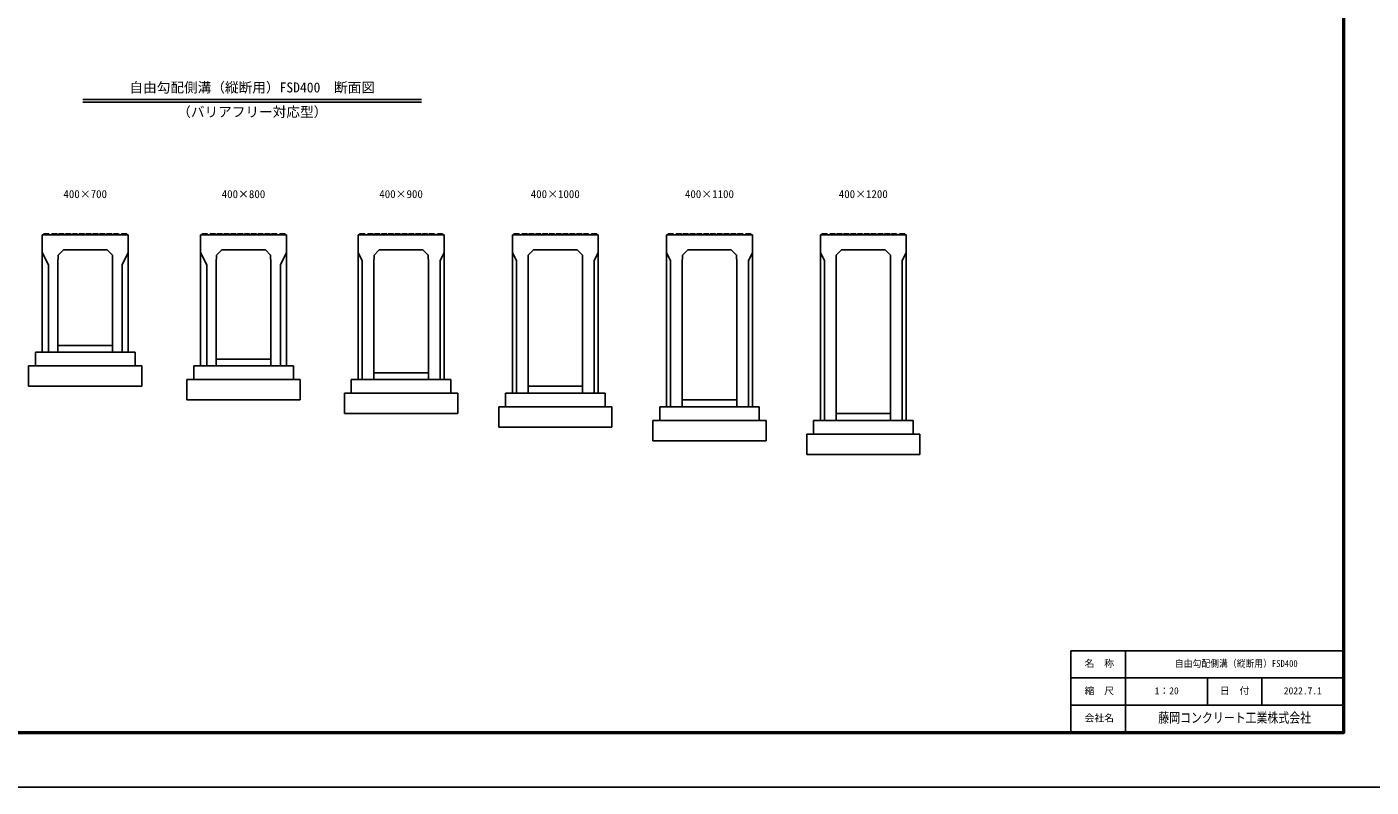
# Model space of a CAD drawing. Units: millimetres, scale not verified. Extents: x -16800 to 16800, y -5940 to 5940.
# Drawn here: x -10052 to -200, y -5940 to -367 of the extents above; entities that cross this region are included whole.
import ezdxf
from ezdxf.enums import TextEntityAlignment as Align

# ---------------------------------------------------------------- set-up
doc = ezdxf.new("R2010")
doc.units = ezdxf.units.MM
doc.header["$LTSCALE"] = 20
for name, color, linetype, lineweight in [('0-1_Defpoints', 5, 'Continuous', 25), ('0-2_HATCH', 6, 'Continuous', 25), ('0-5_OUTLINE', 3, 'Continuous', 25), ('0-6_TXT', 7, 'Continuous', 25), ('0-7_WAKU', 3, 'Continuous', 25), ('0-8_WAKU-LINE', 7, 'Continuous', 25)]:
    doc.layers.add(name, color=color, linetype=linetype, lineweight=lineweight)
doc.layers.add('0-9_WAKU-TXT', color=7, linetype='Continuous')
doc.styles.add('ＭＳ ゴシック', font='')
doc.styles.get('ＭＳ ゴシック').set_extended_font_data('MS Gothic')

msp = doc.modelspace()

# ---------------------------------------------------------------- linework, layer by layer
at = {"layer": '0-1_Defpoints'}
msp.add_lwpolyline([(-16800, -5940), (0, -5940), (0, 5940), (-16800, 5940)], close=True, dxfattribs=at)
at = {"layer": '0-2_HATCH'}
for p, q in [((-9927.94, -1885.63), (-9928.94, -1892.13)), ((-9927.94, -1885.63), (-9889.94, -1885.63)), ((-9889.94, -1885.63), (-9888.94, -1892.13)), ((-9867.94, -1885.63), (-9868.94, -1892.13)), ((-9867.94, -1885.63), (-9829.94, -1885.63)), ((-9829.94, -1885.63), (-9828.94, -1892.13)), ((-9817.94, -1885.63), (-9818.94, -1892.13)), ((-9817.94, -1885.63), (-9779.94, -1885.63)), ((-9779.94, -1885.63), (-9778.94, -1892.13)), ((-9767.94, -1885.63), (-9768.94, -1892.13)), ((-9767.94, -1885.63), (-9729.94, -1885.63)), ((-9729.94, -1885.63), (-9728.94, -1892.13)), ((-9717.94, -1885.63), (-9718.94, -1892.13)), ((-9717.94, -1885.63), (-9679.94, -1885.63)), ((-9679.94, -1885.63), (-9678.94, -1892.13)), ((-9667.94, -1885.63), (-9668.94, -1892.13)), ((-9667.94, -1885.63), (-9629.94, -1885.63)), ((-9629.94, -1885.63), (-9628.94, -1892.13)), ((-9617.94, -1885.63), (-9618.94, -1892.13)), ((-9579.94, -1885.63), (-9617.94, -1885.63)), ((-9579.94, -1885.63), (-9578.94, -1892.13)), ((-9567.94, -1885.63), (-9568.94, -1892.13)), ((-9529.94, -1885.63), (-9567.94, -1885.63)), ((-9529.94, -1885.63), (-9528.94, -1892.13)), ((-9517.94, -1885.63), (-9518.94, -1892.13)), ((-9479.94, -1885.63), (-9517.94, -1885.63)), ((-9479.94, -1885.63), (-9478.94, -1892.13)), ((-9467.94, -1885.63), (-9468.94, -1892.13)), ((-9429.94, -1885.63), (-9467.94, -1885.63)), ((-9429.94, -1885.63), (-9428.94, -1892.13)), ((-9417.94, -1885.63), (-9418.94, -1892.13)), ((-9379.94, -1885.63), (-9417.94, -1885.63)), ((-9379.94, -1885.63), (-9378.94, -1892.13)), ((-9357.94, -1885.63), (-9358.94, -1892.13)), ((-9319.94, -1885.63), (-9357.94, -1885.63)), ((-9319.94, -1885.63), (-9318.94, -1892.13)), ((-8767.94, -1885.63), (-8768.94, -1892.13)), ((-8767.94, -1885.63), (-8729.94, -1885.63)), ((-8729.94, -1885.63), (-8728.94, -1892.13)), ((-8707.94, -1885.63), (-8708.94, -1892.13)), ((-8707.94, -1885.63), (-8669.94, -1885.63)), ((-8669.94, -1885.63), (-8668.94, -1892.13)), ((-8657.94, -1885.63), (-8658.94, -1892.13)), ((-8657.94, -1885.63), (-8619.94, -1885.63)), ((-8619.94, -1885.63), (-8618.94, -1892.13)), ((-8607.94, -1885.63), (-8608.94, -1892.13)), ((-8607.94, -1885.63), (-8569.94, -1885.63)), ((-8569.94, -1885.63), (-8568.94, -1892.13)), ((-8557.94, -1885.63), (-8558.94, -1892.13)), ((-8557.94, -1885.63), (-8519.94, -1885.63)), ((-8519.94, -1885.63), (-8518.94, -1892.13)), ((-8507.94, -1885.63), (-8508.94, -1892.13)), ((-8507.94, -1885.63), (-8469.94, -1885.63)), ((-8469.94, -1885.63), (-8468.94, -1892.13)), ((-8457.94, -1885.63), (-8458.94, -1892.13)), ((-8419.94, -1885.63), (-8457.94, -1885.63)), ((-8419.94, -1885.63), (-8418.94, -1892.13)), ((-8407.94, -1885.63), (-8408.94, -1892.13)), ((-8369.94, -1885.63), (-8407.94, -1885.63)), ((-8369.94, -1885.63), (-8368.94, -1892.13)), ((-8357.94, -1885.63), (-8358.94, -1892.13)), ((-8319.94, -1885.63), (-8357.94, -1885.63)), ((-8319.94, -1885.63), (-8318.94, -1892.13)), ((-8307.94, -1885.63), (-8308.94, -1892.13)), ((-8269.94, -1885.63), (-8307.94, -1885.63)), ((-8269.94, -1885.63), (-8268.94, -1892.13)), ((-8257.94, -1885.63), (-8258.94, -1892.13)), ((-8219.94, -1885.63), (-8257.94, -1885.63)), ((-8219.94, -1885.63), (-8218.94, -1892.13)), ((-8197.94, -1885.63), (-8198.94, -1892.13)), ((-8159.94, -1885.63), (-8197.94, -1885.63)), ((-8159.94, -1885.63), (-8158.94, -1892.13)), ((-7612.94, -1885.63), (-7613.94, -1892.13)), ((-7612.94, -1885.63), (-7574.94, -1885.63)), ((-7574.94, -1885.63), (-7573.94, -1892.13)), ((-7552.94, -1885.63), (-7553.94, -1892.13)), ((-7552.94, -1885.63), (-7514.94, -1885.63)), ((-7514.94, -1885.63), (-7513.94, -1892.13)), ((-7502.94, -1885.63), (-7503.94, -1892.13)), ((-7502.94, -1885.63), (-7464.94, -1885.63)), ((-7464.94, -1885.63), (-7463.94, -1892.13)), ((-7452.94, -1885.63), (-7453.94, -1892.13)), ((-7452.94, -1885.63), (-7414.94, -1885.63)), ((-7414.94, -1885.63), (-7413.94, -1892.13)), ((-7402.94, -1885.63), (-7403.94, -1892.13)), ((-7402.94, -1885.63), (-7364.94, -1885.63)), ((-7364.94, -1885.63), (-7363.94, -1892.13)), ((-7352.94, -1885.63), (-7353.94, -1892.13)), ((-7352.94, -1885.63), (-7314.94, -1885.63)), ((-7314.94, -1885.63), (-7313.94, -1892.13)), ((-7302.94, -1885.63), (-7303.94, -1892.13)), ((-7264.94, -1885.63), (-7302.94, -1885.63)), ((-7264.94, -1885.63), (-7263.94, -1892.13)), ((-7252.94, -1885.63), (-7253.94, -1892.13)), ((-7214.94, -1885.63), (-7252.94, -1885.63)), ((-7214.94, -1885.63), (-7213.94, -1892.13)), ((-7202.94, -1885.63), (-7203.94, -1892.13)), ((-7164.94, -1885.63), (-7202.94, -1885.63)), ((-7164.94, -1885.63), (-7163.94, -1892.13)), ((-7152.94, -1885.63), (-7153.94, -1892.13)), ((-7114.94, -1885.63), (-7152.94, -1885.63)), ((-7114.94, -1885.63), (-7113.94, -1892.13)), ((-7102.94, -1885.63), (-7103.94, -1892.13)), ((-7064.94, -1885.63), (-7102.94, -1885.63)), ((-7064.94, -1885.63), (-7063.94, -1892.13)), ((-7042.94, -1885.63), (-7043.94, -1892.13)), ((-7004.94, -1885.63), (-7042.94, -1885.63)), ((-7004.94, -1885.63), (-7003.94, -1892.13)), ((-6482.94, -1885.63), (-6483.94, -1892.13)), ((-6482.94, -1885.63), (-6444.94, -1885.63)), ((-6444.94, -1885.63), (-6443.94, -1892.13)), ((-6422.94, -1885.63), (-6423.94, -1892.13)), ((-6422.94, -1885.63), (-6384.94, -1885.63)), ((-6384.94, -1885.63), (-6383.94, -1892.13)), ((-6372.94, -1885.63), (-6373.94, -1892.13)), ((-6372.94, -1885.63), (-6334.94, -1885.63)), ((-6334.94, -1885.63), (-6333.94, -1892.13)), ((-6322.94, -1885.63), (-6323.94, -1892.13)), ((-6322.94, -1885.63), (-6284.94, -1885.63)), ((-6284.94, -1885.63), (-6283.94, -1892.13)), ((-6272.94, -1885.63), (-6273.94, -1892.13)), ((-6272.94, -1885.63), (-6234.94, -1885.63)), ((-6234.94, -1885.63), (-6233.94, -1892.13)), ((-6222.94, -1885.63), (-6223.94, -1892.13)), ((-6222.94, -1885.63), (-6184.94, -1885.63)), ((-6184.94, -1885.63), (-6183.94, -1892.13)), ((-6172.94, -1885.63), (-6173.94, -1892.13)), ((-6134.94, -1885.63), (-6172.94, -1885.63)), ((-6134.94, -1885.63), (-6133.94, -1892.13)), ((-6122.94, -1885.63), (-6123.94, -1892.13)), ((-6084.94, -1885.63), (-6122.94, -1885.63)), ((-6084.94, -1885.63), (-6083.94, -1892.13)), ((-6072.94, -1885.63), (-6073.94, -1892.13)), ((-6034.94, -1885.63), (-6072.94, -1885.63)), ((-6034.94, -1885.63), (-6033.94, -1892.13)), ((-6022.94, -1885.63), (-6023.94, -1892.13)), ((-5984.94, -1885.63), (-6022.94, -1885.63)), ((-5984.94, -1885.63), (-5983.94, -1892.13)), ((-5972.94, -1885.63), (-5973.94, -1892.13)), ((-5934.94, -1885.63), (-5972.94, -1885.63)), ((-5934.94, -1885.63), (-5933.94, -1892.13)), ((-5912.94, -1885.63), (-5913.94, -1892.13)), ((-5874.94, -1885.63), (-5912.94, -1885.63)), ((-5874.94, -1885.63), (-5873.94, -1892.13)), ((-5352.94, -1885.63), (-5353.94, -1892.13)), ((-5352.94, -1885.63), (-5314.94, -1885.63)), ((-5314.94, -1885.63), (-5313.94, -1892.13)), ((-5292.94, -1885.63), (-5293.94, -1892.13)), ((-5292.94, -1885.63), (-5254.94, -1885.63)), ((-5254.94, -1885.63), (-5253.94, -1892.13)), ((-5242.94, -1885.63), (-5243.94, -1892.13)), ((-5242.94, -1885.63), (-5204.94, -1885.63)), ((-5204.94, -1885.63), (-5203.94, -1892.13)), ((-5192.94, -1885.63), (-5193.94, -1892.13)), ((-5192.94, -1885.63), (-5154.94, -1885.63)), ((-5154.94, -1885.63), (-5153.94, -1892.13)), ((-5142.94, -1885.63), (-5143.94, -1892.13)), ((-5142.94, -1885.63), (-5104.94, -1885.63)), ((-5104.94, -1885.63), (-5103.94, -1892.13)), ((-5092.94, -1885.63), (-5093.94, -1892.13)), ((-5092.94, -1885.63), (-5054.94, -1885.63)), ((-5054.94, -1885.63), (-5053.94, -1892.13)), ((-5042.94, -1885.63), (-5043.94, -1892.13)), ((-5004.94, -1885.63), (-5042.94, -1885.63)), ((-5004.94, -1885.63), (-5003.94, -1892.13)), ((-4992.94, -1885.63), (-4993.94, -1892.13)), ((-4954.94, -1885.63), (-4992.94, -1885.63)), ((-4954.94, -1885.63), (-4953.94, -1892.13)), ((-4942.94, -1885.63), (-4943.94, -1892.13)), ((-4904.94, -1885.63), (-4942.94, -1885.63)), ((-4904.94, -1885.63), (-4903.94, -1892.13)), ((-4892.94, -1885.63), (-4893.94, -1892.13)), ((-4854.94, -1885.63), (-4892.94, -1885.63)), ((-4854.94, -1885.63), (-4853.94, -1892.13)), ((-4842.94, -1885.63), (-4843.94, -1892.13)), ((-4804.94, -1885.63), (-4842.94, -1885.63)), ((-4804.94, -1885.63), (-4803.94, -1892.13)), ((-4782.94, -1885.63), (-4783.94, -1892.13)), ((-4744.94, -1885.63), (-4782.94, -1885.63)), ((-4744.94, -1885.63), (-4743.94, -1892.13)), ((-4225.44, -1885.63), (-4226.44, -1892.13)), ((-4225.44, -1885.63), (-4187.44, -1885.63)), ((-4187.44, -1885.63), (-4186.44, -1892.13)), ((-4165.44, -1885.63), (-4166.44, -1892.13)), ((-4165.44, -1885.63), (-4127.44, -1885.63)), ((-4127.44, -1885.63), (-4126.44, -1892.13)), ((-4115.44, -1885.63), (-4116.44, -1892.13)), ((-4115.44, -1885.63), (-4077.44, -1885.63)), ((-4077.44, -1885.63), (-4076.44, -1892.13)), ((-4065.44, -1885.63), (-4066.44, -1892.13)), ((-4065.44, -1885.63), (-4027.44, -1885.63)), ((-4027.44, -1885.63), (-4026.44, -1892.13)), ((-4015.44, -1885.63), (-4016.44, -1892.13)), ((-4015.44, -1885.63), (-3977.44, -1885.63)), ((-3977.44, -1885.63), (-3976.44, -1892.13)), ((-3965.44, -1885.63), (-3966.44, -1892.13)), ((-3965.44, -1885.63), (-3927.44, -1885.63)), ((-3927.44, -1885.63), (-3926.44, -1892.13)), ((-3915.44, -1885.63), (-3916.44, -1892.13)), ((-3877.44, -1885.63), (-3915.44, -1885.63)), ((-3877.44, -1885.63), (-3876.44, -1892.13)), ((-3865.44, -1885.63), (-3866.44, -1892.13)), ((-3827.44, -1885.63), (-3865.44, -1885.63)), ((-3827.44, -1885.63), (-3826.44, -1892.13)), ((-3815.44, -1885.63), (-3816.44, -1892.13)), ((-3777.44, -1885.63), (-3815.44, -1885.63)), ((-3777.44, -1885.63), (-3776.44, -1892.13)), ((-3765.44, -1885.63), (-3766.44, -1892.13)), ((-3727.44, -1885.63), (-3765.44, -1885.63)), ((-3727.44, -1885.63), (-3726.44, -1892.13)), ((-3715.44, -1885.63), (-3716.44, -1892.13)), ((-3677.44, -1885.63), (-3715.44, -1885.63)), ((-3677.44, -1885.63), (-3676.44, -1892.13)), ((-3655.44, -1885.63), (-3656.44, -1892.13)), ((-3617.44, -1885.63), (-3655.44, -1885.63)), ((-3617.44, -1885.63), (-3616.44, -1892.13))]:
    msp.add_line(p, q, dxfattribs=at)
at = {"layer": '0-5_OUTLINE'}
for p, q in [((-9938.94, -1892.13), (-9938.94, -2752.13)), ((-9308.94, -1892.13), (-9938.94, -1892.13)), ((-9308.94, -1892.13), (-9308.94, -2752.13)), ((-8778.94, -1892.13), (-8778.94, -2852.13)), ((-8148.94, -1892.13), (-8778.94, -1892.13)), ((-8148.94, -1892.13), (-8148.94, -2852.13)), ((-7623.94, -1892.13), (-7623.94, -2952.13)), ((-6993.94, -1892.13), (-7623.94, -1892.13)), ((-6993.94, -1892.13), (-6993.94, -2952.13)), ((-5863.94, -1892.13), (-6493.94, -1892.13)), ((-5863.94, -1892.13), (-5863.94, -3052.13)), ((-4733.94, -1892.13), (-5363.94, -1892.13)), ((-4236.44, -1892.13), (-4236.44, -3252.13)), ((-3606.44, -1892.13), (-4236.44, -1892.13)), ((-3606.44, -1892.13), (-3606.44, -3252.13)), ((-9822.4, -2040.59), (-9823.94, -2102.13)), ((-9783.94, -2002.13), (-9822.4, -2040.59)), ((-9308.94, -2022.13), (-9353.94, -2112.13)), ((-8778.94, -2022.13), (-8733.94, -2112.13)), ((-8662.4, -2040.59), (-8663.94, -2102.13)), ((-8623.94, -2002.13), (-8662.4, -2040.59)), ((-7507.4, -2040.59), (-7508.94, -2102.13)), ((-7468.94, -2002.13), (-7507.4, -2040.59)), ((-6377.4, -2040.59), (-6378.94, -2102.13)), ((-6338.94, -2002.13), (-6377.4, -2040.59)), ((-6338.94, -2002.13), (-6018.94, -2002.13)), ((-5863.94, -2022.13), (-5893.94, -2082.13)), ((-5247.4, -2040.59), (-5248.94, -2102.13)), ((-5208.94, -2002.13), (-5247.4, -2040.59)), ((-5208.94, -2002.13), (-4888.94, -2002.13)), ((-4733.94, -2022.13), (-4763.94, -2082.13)), ((-4119.9, -2040.59), (-4121.44, -2102.13)), ((-4081.44, -2002.13), (-4119.9, -2040.59)), ((-4081.44, -2002.13), (-3761.44, -2002.13)), ((-3761.44, -2002.13), (-3722.98, -2040.59)), ((-3722.98, -2040.59), (-3721.44, -2102.13)), ((-3606.44, -2022.13), (-3636.44, -2082.13)), ((-9823.94, -2102.13), (-9823.94, -2752.13)), ((-9353.94, -2112.13), (-9353.94, -2752.13)), ((-8733.94, -2112.13), (-8733.94, -2852.13)), ((-8663.94, -2102.13), (-8663.94, -2852.13)), ((-7508.94, -2102.13), (-7508.94, -2952.13)), ((-7108.94, -2102.13), (-7108.94, -2952.13)), ((-6378.94, -2102.13), (-6378.94, -3052.13)), ((-5978.94, -2102.13), (-5978.94, -3052.13)), ((-5893.94, -2082.13), (-5893.94, -3052.13)), ((-5248.94, -2102.13), (-5248.94, -3152.13)), ((-4763.94, -2082.13), (-4763.94, -3152.13)), ((-4121.44, -2102.13), (-4121.44, -3252.13)), ((-3721.44, -2102.13), (-3721.44, -3252.13)), ((-3636.44, -2082.13), (-3636.44, -3252.13)), ((-9988.94, -2752.13), (-9988.94, -2852.13)), ((-9988.94, -2752.13), (-9258.94, -2752.13)), ((-9938.94, -2752.13), (-9823.94, -2752.13)), ((-9823.94, -2702.13), (-9423.94, -2702.13)), ((-9423.94, -2752.13), (-9308.94, -2752.13)), ((-9258.94, -2752.13), (-9258.94, -2852.13)), ((-10038.94, -3002.13), (-10038.94, -2852.13)), ((-10038.94, -2852.13), (-9208.94, -2852.13)), ((-9208.94, -3002.13), (-9208.94, -2852.13)), ((-8828.94, -2852.13), (-8828.94, -2952.13)), ((-8828.94, -2852.13), (-8098.94, -2852.13)), ((-8778.94, -2852.13), (-8663.94, -2852.13)), ((-8663.94, -2802.13), (-8263.94, -2802.13)), ((-8263.94, -2852.13), (-8148.94, -2852.13)), ((-8098.94, -2852.13), (-8098.94, -2952.13)), ((-8878.94, -3102.13), (-8878.94, -2952.13)), ((-8878.94, -2952.13), (-8048.94, -2952.13)), ((-8048.94, -3102.13), (-8048.94, -2952.13)), ((-7673.94, -2952.13), (-7673.94, -3052.13)), ((-7673.94, -2952.13), (-6943.94, -2952.13)), ((-7623.94, -2952.13), (-7508.94, -2952.13)), ((-7508.94, -2902.13), (-7108.94, -2902.13)), ((-6993.94, -2952.13), (-7108.94, -2952.13)), ((-6943.94, -2952.13), (-6943.94, -3052.13)), ((-10038.94, -3002.13), (-9208.94, -3002.13)), ((-7723.94, -3202.13), (-7723.94, -3052.13)), ((-7723.94, -3052.13), (-6893.94, -3052.13)), ((-6893.94, -3202.13), (-6893.94, -3052.13)), ((-6543.94, -3052.13), (-6543.94, -3152.13)), ((-6543.94, -3052.13), (-5813.94, -3052.13)), ((-6378.94, -3002.13), (-5978.94, -3002.13)), ((-5863.94, -3052.13), (-5978.94, -3052.13)), ((-5813.94, -3052.13), (-5813.94, -3152.13)), ((-8878.94, -3102.13), (-8048.94, -3102.13)), ((-6593.94, -3302.13), (-6593.94, -3152.13)), ((-6593.94, -3152.13), (-5763.94, -3152.13)), ((-5763.94, -3302.13), (-5763.94, -3152.13)), ((-5413.94, -3152.13), (-5413.94, -3252.13)), ((-5413.94, -3152.13), (-4683.94, -3152.13)), ((-5248.94, -3102.13), (-4848.94, -3102.13)), ((-4683.94, -3152.13), (-4683.94, -3252.13)), ((-7723.94, -3202.13), (-6893.94, -3202.13)), ((-4121.44, -3202.13), (-3721.44, -3202.13)), ((-6593.94, -3302.13), (-5763.94, -3302.13)), ((-5463.94, -3402.13), (-5463.94, -3252.13)), ((-5463.94, -3252.13), (-4633.94, -3252.13)), ((-4633.94, -3402.13), (-4633.94, -3252.13)), ((-4286.44, -3252.13), (-4286.44, -3352.13)), ((-4286.44, -3252.13), (-3556.44, -3252.13)), ((-4236.44, -3252.13), (-4121.44, -3252.13)), ((-3606.44, -3252.13), (-3721.44, -3252.13)), ((-3556.44, -3252.13), (-3556.44, -3352.13)), ((-5463.94, -3402.13), (-4633.94, -3402.13)), ((-4336.44, -3502.13), (-4336.44, -3352.13)), ((-4336.44, -3352.13), (-3506.44, -3352.13)), ((-3506.44, -3502.13), (-3506.44, -3352.13)), ((-4336.44, -3502.13), (-3506.44, -3502.13))]:
    msp.add_line(p, q, dxfattribs=at)
for points in [[(-6493.94, -1892.13), (-6493.94, -3052.13), (-6378.94, -3052.13)], [(-5363.94, -1892.13), (-5363.94, -3152.13), (-5248.94, -3152.13)], [(-4733.94, -1892.13), (-4733.94, -3152.13), (-4848.94, -3152.13)], [(-9938.94, -2022.13), (-9893.94, -2112.13), (-9893.94, -2752.13)], [(-9783.94, -2002.13), (-9463.94, -2002.13), (-9425.48, -2040.59), (-9423.94, -2102.13), (-9423.94, -2752.13)], [(-8623.94, -2002.13), (-8303.94, -2002.13), (-8265.48, -2040.59), (-8263.94, -2102.13), (-8263.94, -2852.13)], [(-8148.94, -2022.13), (-8193.94, -2112.13), (-8193.94, -2852.13)], [(-7623.94, -2022.13), (-7593.94, -2082.13), (-7593.94, -2952.13)], [(-7468.94, -2002.13), (-7148.94, -2002.13), (-7110.48, -2040.59), (-7108.94, -2102.13)], [(-6993.94, -2022.13), (-7023.94, -2082.13), (-7023.94, -2952.13)], [(-6493.94, -2022.13), (-6463.94, -2082.13), (-6463.94, -3052.13)], [(-6018.94, -2002.13), (-5980.48, -2040.59), (-5978.94, -2102.13)], [(-5363.94, -2022.13), (-5333.94, -2082.13), (-5333.94, -3152.13)], [(-4888.94, -2002.13), (-4850.48, -2040.59), (-4848.94, -2102.13), (-4848.94, -3152.13)], [(-4236.44, -2022.13), (-4206.44, -2082.13), (-4206.44, -3252.13)]]:
    msp.add_lwpolyline(points, dxfattribs=at)
at = {"layer": '0-6_TXT'}
for p, q in [((-9640.75, -900), (-7159.25, -900)), ((-9640.75, -919.2), (-7159.25, -919.2))]:
    msp.add_line(p, q, dxfattribs=at)
at = {"layer": '0-7_WAKU'}
for p, q in [((-2400, -4940), (-400, -4940)), ((-2400, -5540), (-2400, -4940))]:
    msp.add_line(p, q, dxfattribs=at)
at = {"layer": '0-7_WAKU', "lineweight": 50}
msp.add_lwpolyline([(-16400, -5540), (-400, -5540), (-400, 5540), (-16400, 5540)], close=True, dxfattribs=at)
at = {"layer": '0-8_WAKU-LINE'}
for p, q in [((-2000, -5540), (-2000, -4940)), ((-2400, -5140), (-400, -5140)), ((-1400, -5340), (-1400, -5140)), ((-1000, -5340), (-1000, -5140)), ((-2400, -5340), (-400, -5340))]:
    msp.add_line(p, q, dxfattribs=at)

# ---------------------------------------------------------------- texts
at = {"layer": '0-6_TXT', "style": 'ＭＳ ゴシック'}
for s, height, p in [('自由勾配側溝（縦断用）FSD400\u3000断面図', 73.31, (-9300, -870)), ('（バリアフリー対応型）', 73.31, (-8950, -1049.2)), ('400×700', 58.65, (-9783.94, -1640)), ('400×800', 58.65, (-8623.94, -1640)), ('400×900', 58.65, (-7468.94, -1640)), ('400×1000', 58.65, (-6358.94, -1640)), ('400×1100', 58.65, (-5228.94, -1640)), ('400×1200', 58.65, (-4101.44, -1640))]:
    msp.add_text(s, height=height, dxfattribs=at).set_placement(p, align=Align.BOTTOM_LEFT)
at = {"layer": '0-9_WAKU-TXT', "style": 'ＭＳ ゴシック'}
for s, p in [('名\u3000称', (-2300.1, -5075)), ('縮\u3000尺', (-2300.1, -5275)), ('1：20', (-1786.5, -5275)), ('日\u3000付', (-1308.11, -5275)), ('2022.7.1', (-840, -5275)), ('会社名', (-2300.1, -5475))]:
    msp.add_text(s, height=51.32, dxfattribs=at).set_placement(p, align=Align.BOTTOM_LEFT)
for s, height, width, p in [('自由勾配側溝（縦断用）FSD400', 51.32, 0.9, (-1638, -5075)), ('藤岡コンクリート工業株式会社', 73.31, 0.8, (-1760, -5490))]:
    msp.add_text(s, height=height, dxfattribs=dict(at, width=width)).set_placement(p, align=Align.BOTTOM_LEFT)

doc.saveas('drawing.dxf')
